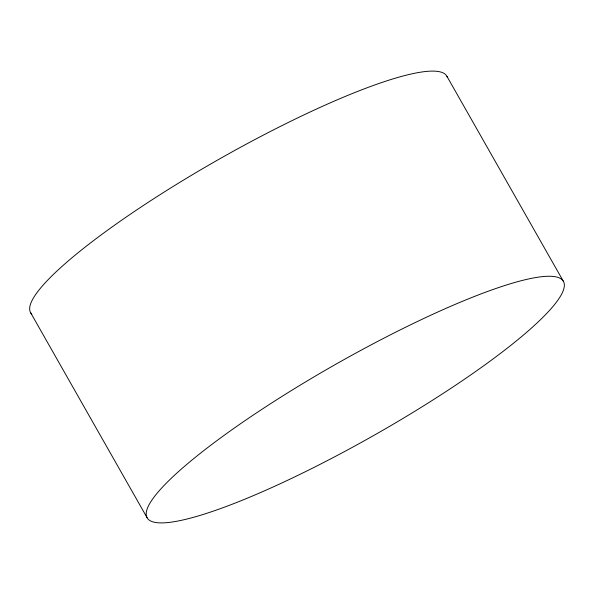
<?xml version="1.0" encoding="UTF-8"?>
<svg xmlns="http://www.w3.org/2000/svg" width="594" height="594" viewBox="0 0 594 594"><rect width="100%" height="100%" fill="white"/><g stroke="black" fill="none" stroke-linecap="round" stroke-linejoin="round"><path stroke-width="0.89" d="M446.926 76.314L563.468 281.467A239.367 40.333 -29.6 0 1 267.797 489.359A239.367 40.333 -29.6 0 1 234.548 427.903A239.367 40.333 -29.6 0 1 563.468 281.467M30.532 312.533L147.074 517.686M31.824 314.226A239.367 40.333 -29.6 0 1 217.716 159.979A239.367 40.333 -29.6 0 1 447.468 77.621"/></g></svg>
